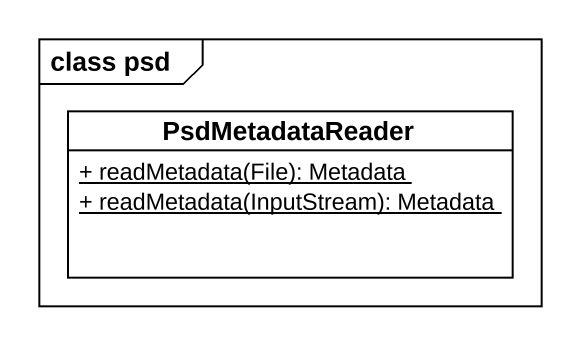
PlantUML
@startuml
mainframe class psd
hide circle
hide empty members
skinparam classAttributeIconSize 0
class PsdMetadataReader {
  {static} + readMetadata(File): Metadata
  {static} + readMetadata(InputStream): Metadata
}
@enduml
